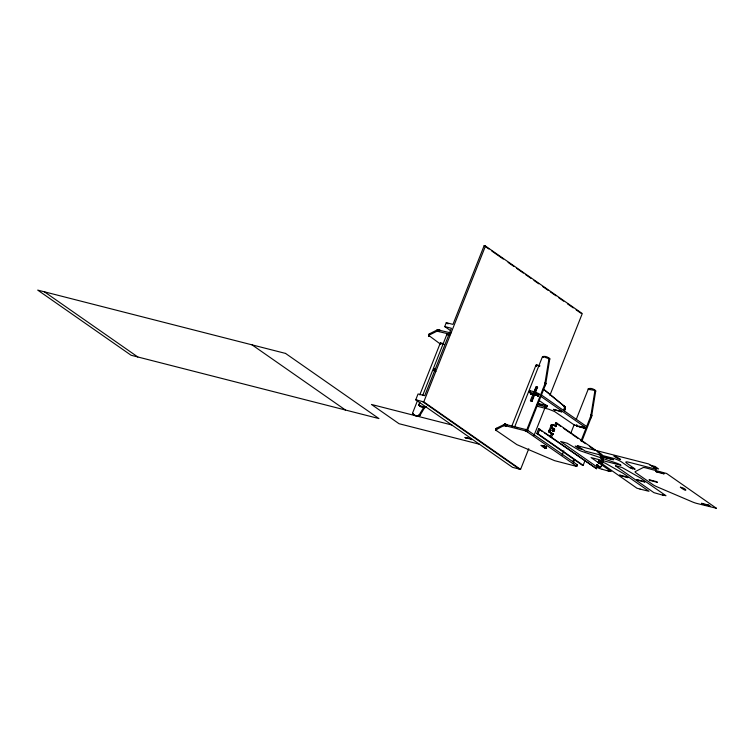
<?xml version="1.0" encoding="UTF-8"?>
<svg xmlns="http://www.w3.org/2000/svg" width="754" height="754" viewBox="0 0 754 754"><rect width="100%" height="100%" fill="white"/><g stroke="black" fill="none" stroke-linecap="round" stroke-linejoin="round"><path stroke-width="1.13" d="M514.445 427.443L542.305 357.076C543.464 355.436 548.676 356.868 548.987 358.593L544.765 384.304L526.254 431.156L576.829 466.377L577.215 464.709L527.027 429.846L504.709 424.219L496.273 428.347L495.623 430.025L516.895 444.634L554.595 460.666L576.65 466.415M576.245 419.431L588.243 389.13C589.43 387.433 594.633 388.904 594.925 390.638L590.787 416.048L580.985 440.996M552.927 434.078L550.411 432.513L550.307 430.638L552.597 425.171L553.606 424.841L555.755 426.764L556.009 426.095L554.718 425.558L555.726 422.881L556.933 423.192L602.107 454.7L600.561 458.017L603.03 459.337L603.341 460.571L601.023 466.575L599.958 467.103L597.781 465.133L596.555 468.724L551.381 437.216L552.908 434.144L549.317 432.315L548.95 431.034L551.146 425.218L552.456 424.577M554.586 429.299C549.072 427.471 556.942 428.357 553.841 431.175C552.739 431.571 552.333 428.065 553.559 428.461M600.957 466.66L598.751 466.792L596.857 464.935M598.101 465.529L596.885 465.039M598.789 463.342L598.271 462.4C603.238 464.398 597.149 463.333 599.835 461.128M599.684 461.957C602.173 463.135 600.985 459.987 598.855 460.939M423.88 407.122L419.073 415.086C417.857 416.397 412.165 415.266 412.513 413.258L417.65 400.261M426.321 407.16C424.04 408.8 416.274 406.302 419.874 402.598M419.017 404.757L419.978 406.095M563.728 410.544L564.548 407.857L563.888 405.954L543.408 389.121M564.492 411.081L565.311 408.385L564.652 406.491L543.295 388.932M442.607 343.664L444.068 344.437M449.111 335.172L449.77 335.087M530.571 393.202L530.59 393.974L537.121 395.134L537.96 396.161M537.706 393.673C539.204 392.476 537.621 396.972 537.121 395.134M576.942 425.105L576.527 426.029L583.719 427.461M583.832 426.349L583.719 427.612L582.993 427.122M553.559 428.658L552.362 428.215M554.02 430.77L552.814 430.27M601.042 461.439L598.761 460.355M440.901 344.455L428.63 335.37L437.028 331.185L449.318 334.088M413.277 413.786C412.928 415.793 418.621 416.934 419.837 415.624L425.247 406.66M532.098 401.298L531.693 400.704L537.404 387.104L532.098 401.298L530.448 400.525L533.04 394.191M531.655 400.836L530.467 400.459M527.065 431.533L545.698 384.22L549.76 358.97L545.038 357.339M581.749 441.524L591.551 416.576L595.688 391.166L595.311 390.497L589.128 389.432M552.333 428.413L554.558 429.064M434.954 370.864L434.888 371.345M552.597 430.902L553.276 428.63M552.296 428.536L554.576 429.177M552.842 434.332C551.24 435.143 551.127 431.948 552.805 433.625M553.313 429.252L554.558 429.431M552.87 434.276L551.664 433.965M554.52 429.554L553.295 429.309M428.592 335.539L429.252 333.909L437.499 329.79L450.977 332.966M428.687 335.756L429.299 333.881L428.903 336.011M428.781 335.879L429.28 334.408M428.979 336.086L429.535 334.682M436.594 331.279L437.263 329.828M436.783 331.213L437.414 329.8M436.943 331.195L437.584 329.79M437.132 331.185L437.791 329.781M437.348 331.195L437.904 329.79M437.471 331.195L438.027 329.8M437.603 331.213L438.291 329.818M437.876 331.242L438.423 329.837M438.017 331.26L438.574 329.856M438.168 331.289L438.724 329.884M438.328 331.317L438.885 329.913M438.489 331.345L439.045 329.941M438.658 331.383L439.214 329.979M438.837 331.421L439.394 330.016M439.017 331.458L439.573 330.054M439.205 331.506L439.761 330.101M439.394 331.553L439.95 330.148M528.771 448.696L520.571 469.393L512.531 467.339L415.737 399.818L418.055 393.974L424.747 395.68L451.429 328.282L444.737 326.576L446.274 322.674L452.975 324.39L484.134 245.691L485.472 246.04L582.276 313.56L549.911 395.294M419.799 394.851L440.364 342.9L442.626 343.372M422.871 395.021L446.868 334.399L449.507 335.162M433.842 370.044C436.839 366.076 431.288 371.392 435.812 371.439M434.653 368.461L433.965 370.157L434.804 368.48M434.427 369.922L434.973 368.517M520.571 469.393L423.776 401.873L485.472 246.04M495.708 430.195L496.321 428.319M495.802 430.317L496.207 428.404M495.925 430.449L496.302 428.847M496 430.525L496.556 429.12M496.085 430.591L496.641 429.196M495.614 429.978L503.615 425.718L504.285 424.266M503.615 425.718L504.52 424.229M503.804 425.661L504.605 424.229M504.049 425.624L504.812 424.219M504.153 425.624L504.926 424.229M504.369 425.633L505.048 424.238M504.492 425.633L505.312 424.257M504.614 425.652L505.444 424.276M504.897 425.68L505.595 424.295M505.039 425.699L505.746 424.323M505.189 425.727L505.906 424.351M505.35 425.756L506.066 424.379M505.51 425.784L506.236 424.417M505.68 425.822L506.415 424.455M505.859 425.859L506.594 424.493M506.038 425.897L506.773 424.54M506.226 425.944L506.971 424.587M511.796 426.189L535.84 365.492L536.612 365.011L539.939 365.86M532.032 394.267C523.851 388.338 536.989 391.835 538.45 394.163M529.496 392.598L530.185 390.902M529.365 392.485L530.335 390.93M529.694 392.316L530.505 390.968M529.864 392.344L530.599 390.987M534.737 391.279L536.047 386.896L537.659 387.273M530.043 392.391L534.058 393.418L534.614 392.014M534.058 393.418L534.718 392.042M534.162 393.447L534.916 392.099M534.256 393.475L535.029 392.137M534.473 393.541L535.246 392.212M534.586 393.569L535.359 392.25M534.803 393.654L535.472 392.297M538.036 395.596L535.255 393.833L535.698 392.382M535.368 393.88L535.924 392.476M535.472 393.927L536.028 392.523M535.679 394.022L536.132 392.57M535.774 394.078L536.33 392.674M535.953 394.172L536.424 392.721M536.113 394.267L536.594 392.815M536.245 394.351L536.744 392.909M525.726 429.384L525.17 430.779L506.415 425.991M525.924 429.431L525.265 430.807L526.254 431.156M525.472 430.873L526.028 429.469M525.576 430.902L526.132 429.497M525.689 430.939L526.358 429.573M525.915 431.015L526.471 429.62M526.028 431.062L526.584 429.657M526.367 431.194L526.914 429.799M526.471 431.25L527.027 429.846M526.688 431.345L527.131 429.893M526.782 431.392L527.338 429.987M526.886 431.439L527.432 430.034M527.225 431.627L527.696 430.185M527.357 431.722L527.847 430.27M544.435 406.576L544.991 405.181L547.036 405.539L546.235 406.924L536.829 404.634M544.624 406.623L545.18 405.228M544.812 406.67L545.368 405.266M544.991 406.708L545.547 405.313M545.17 406.755L545.726 405.35M533.945 435.614L545.17 407.283M545.34 406.783L545.896 405.379M545.5 406.821L546.056 405.416M545.66 406.849L546.216 405.445M545.811 406.868L546.367 405.464M545.953 406.887L546.509 405.492M546.094 406.906L546.65 405.511M546.235 406.924L546.782 405.52M546.358 406.934L547.15 405.539M585.01 460.628L583.162 465.303L581.956 464.992L536.782 433.484L538.629 428.809L550.411 436.491M583.162 465.303L537.988 433.786L539.836 429.111M543.332 447.15L540.938 445.341L543.719 446.142L546.603 448.262L543.332 447.15L544.03 445.85M543.474 447.245L543.954 445.803M543.643 447.348L544.105 445.897M543.738 447.395L544.294 446L544.152 447.612M543.936 447.508L544.388 446.048M544.049 447.556L544.595 446.151M544.265 447.659L544.822 446.255M544.624 447.81L545.18 446.415M544.746 447.867L545.302 446.462M544.869 447.904L545.425 446.509M544.991 447.951L545.547 446.547M545.114 447.999L545.783 446.632M545.349 448.074L545.905 446.679M545.462 448.112L546.019 446.707M545.576 448.149L546.132 446.745M545.792 448.206L546.348 446.802M552.663 434.549L551.231 434.257L550.175 436.905L551.381 437.216M560.853 411.693L561.711 411.938L560.495 411.26L560.863 410.327L561.626 410.864M556.009 426.095L556.933 423.192M562.098 455.152L563.813 450.826M570.674 433.503L574.096 424.851L554.501 411.486L548.837 409.233L536.971 406.17M572.87 461.486L573.719 459.327M573.21 463.097L574.491 459.865M576.113 466.321L577.31 464.784M576.207 466.349L576.848 464.964M576.376 466.387L577.159 464.671M576.527 466.406L577.215 464.709M599.166 463.324L599.543 461.08M533.889 392.118L536.019 386.953L537.253 387.198M601.108 461.825L599.336 461.354L600.024 460.722M601.023 462.079L599.788 461.825M531.966 394.219L536.905 395.416M577.187 425.887L577.112 426.368M577.932 426.208L576.508 425.256C577.262 426.802 586.414 428.885 583.096 427.207M553.907 431.071L552.192 430.619M531.202 393.692L530.448 393.362M425.558 406.632L424.832 407.019L419.215 405.567M471.438 438.743L465.001 437.471L471.891 439.525M554.397 429.771L553.153 429.497M552.748 434.483L551.297 434.285M542.484 356.793L543.37 357.207M588.422 388.838L589.308 389.252M598.205 461.759L600.929 462.23M425.388 406.821L426.274 407.226M516.876 427.801L517.555 427.923M554.322 429.837L552.767 429.573M542.607 356.68L543.511 357.123M588.544 388.725L589.449 389.168M425.265 406.915L426.161 407.349M600.806 462.325L600.542 462.984M615.481 465.755L621.965 467.461L639.722 477.536A10.207 1.772 21.6 0 1 641.286 478.507L665.971 495.727L662.87 494.841M542.823 356.557L543.738 357.057M553.106 424.813L551.749 424.568M538.036 393.381L538.921 393.89M589.6 389.111L588.761 388.602M542.974 356.519L543.945 357.066M588.912 388.564L589.882 389.111M532.701 393.729L534.822 394.408M534.774 394.446L535.84 395.115L535.01 394.87M554.982 410.289L554.303 409.903M574.086 424.888L577.234 425.737M579.223 426.246L580.08 426.5M583.012 427.084L584.642 427.857M581.815 448.809L578.535 447.499L581.843 448.771M614.925 455.982C630.156 464.558 609.204 454.756 614.915 456.038M608.054 470.59L611.126 471.476L591.061 457.584L620.985 465.322L620.222 464.784A3.402 0.594 21.6 0 0 616.866 463.229L581.57 451.26A3.402 0.594 21.6 0 1 578.62 449.959L567.074 443.182L560.637 441.505L599.072 468.394L602.22 469.242M649.957 464.935L648.704 463.955L577.432 445.746L579.6 447.094L575.189 446.076L578.45 448.413L583.426 449.818L585.076 451.081L612.672 458.13A6.805 1.178 21.6 0 1 621.428 461.863L629.854 467.734L632.851 468.913L630.693 467.584M650.825 465.341L649.948 464.992M602.173 469.28L609.119 471.259L608.016 470.666M630.702 467.527L631.89 467.876M651.965 466.217L653.558 466.669M631.909 467.829C632.983 467.998 635.528 470.364 635.056 468.997L626.791 463.239A6.805 1.178 21.6 0 1 628.751 462.23L656.348 469.28L654.218 467.97L658.6 468.96L655.141 466.519L650.872 465.303M653.586 466.707L655.254 467.527M655.235 467.565L651.956 466.274M655.556 471.25L662.266 472.984M656.338 471.75L655.594 471.288M657.234 472.155L656.329 471.806M620.325 475.538L619.581 475.011L626.272 476.801M662.276 472.928L663.19 473.295M663.143 473.333L663.954 473.823M663.906 473.87L657.252 472.117M626.254 476.716L627.912 477.659L620.335 475.623M638.157 480.383L636.546 479.525L644.142 481.523M649.835 480.241L650.73 480.647M644.095 481.561L644.887 482.098L638.195 480.326M655.773 481.42L656.687 481.787M656.64 481.825L657.422 482.362L650.749 480.609M640.042 489.101L648.996 491.288L624.312 474.068A10.207 1.772 21.6 0 0 622.747 473.097L604.991 463.022L598.535 461.316L636.941 488.215L640.089 489.054M702.276 503.795L701.54 503.257L708.223 505.048M703.171 504.2L702.266 503.851M708.213 504.973L709.128 505.34M709.08 505.378L709.891 505.868M709.844 505.915L703.19 504.162M424.907 407.019L425.812 407.537M470.835 439.064L471.75 439.582M546.697 406.943L547.385 406.642L546.829 405.906L539.035 400.44M538.149 393.362L539.082 393.918M537.894 394.304L538.884 394.823M539.619 366.114L536.396 365.03M530.458 400.591L531.693 400.996L530.514 400.723M538.479 403.513L544.991 405.181M539.195 404.276L542.597 405.143M560.495 411.26L553.37 409.347L554.049 409.733M583.822 427.367L586.141 427.97L540.967 396.453M551.975 424.483L553.662 424.879M551.532 424.728L552.88 424.917M555.886 425.84L554.68 425.529L555.99 425.991M551.457 424.794L552.663 425.096M551.325 424.945L552.597 425.171M551.202 425.124L552.465 425.341M551.146 425.218L552.352 425.529M551.089 425.322L552.296 425.633M550.995 425.539L552.248 425.737M552.032 427.886L553.521 428.31M552.691 430.006L553.926 430.346M552.748 430.072L554.011 430.525M552.201 430.741L553.427 431.099M549.138 430.214L550.345 430.525M549.101 430.327L550.307 430.638M549.035 430.562L550.269 430.751M549.006 430.675L550.213 430.986M548.978 430.798L550.184 431.109M548.959 430.92L550.156 431.345M548.94 431.156L550.147 431.458M548.94 431.269L550.147 431.571M548.95 431.382L550.156 431.797M548.969 431.599L550.175 431.91M548.987 431.703L550.222 432.108M549.044 431.891L550.279 432.287M549.119 432.061L550.411 432.513M549.261 432.268L550.58 432.673M551.287 433.399L552.918 433.833M551.183 433.55L552.936 433.955M415.737 399.818L423.776 401.873M536.782 433.484L537.988 433.786M601.824 459.035L603.125 459.469M601.965 459.233L603.209 459.629M602.041 459.403L603.247 459.714M598.865 460.506L600.09 460.93M598.893 460.675L600.09 461.118M601.117 461.693L598.827 460.996L599.336 461.354M599.223 462.466L600.486 462.833M451.825 424.992L371.439 404.455L399.036 423.71L479.421 444.238M598.186 462.57L600.552 463.041M598.026 462.702L599.986 463.069M598.733 462.947L599.93 463.324L598.723 463.079M596.499 464.879L598.082 465.293M596.895 465.218L598.101 465.595M596.838 465.482L598.082 465.661M599.619 466.509L600.891 466.735M599.477 466.632L600.759 466.877M599.326 466.726L600.608 466.99M598.619 466.726L600.457 467.075M598.751 466.792L600.09 467.131M596.555 468.724L544.397 432.834M561.004 411.618L554.199 409.658M548.61 357.914L549.647 358.631M594.548 389.969L595.585 390.676M533.747 392.457L533.332 392.457M534.124 394.719L532.682 393.767M580.533 427.132L579.279 426.293M465.915 438.14L465.152 437.612M560.957 411.43L560.09 411.156M531.956 394.144L531.231 393.635M649.825 480.298L649.1 479.704L655.782 481.495M484.134 245.691L488.922 249.037M491.806 251.044L503.304 259.065M508.092 262.411L513.842 266.416M516.716 268.424L523.427 273.108M525.35 274.447L531.099 278.452M533.973 280.46L538.761 283.806M542.597 286.473L548.346 290.488M550.26 291.826L556.018 295.841M558.893 297.839L563.681 301.185M567.517 303.862L573.266 307.877M576.141 309.875L580.929 313.221M548.921 358.159L549.751 358.895M594.859 390.204L595.688 390.94M548.997 358.433L549.76 359.045L548.987 358.593M594.934 390.478L595.698 391.09L594.925 390.638M588.365 388.904L589.185 389.366M588.318 388.97L589.081 389.507M588.28 389.045L589.006 389.658M536.537 365.011L537.442 365.558M536.037 365.228L536.801 365.756L535.924 365.351M535.877 365.417L536.641 365.954M535.84 365.492L536.565 366.105M545.123 382.768L545.887 383.296M591.061 414.813L591.824 415.341M545.067 383.07L545.83 383.607M591.004 415.124L591.767 415.652M545.001 383.381L545.764 383.918M590.938 415.426L591.702 415.963M544.935 383.692L545.698 384.22M590.872 415.737L591.636 416.274M544.85 384.003L545.613 384.531M590.787 416.048L591.551 416.576M544.765 384.304L545.528 384.842M590.693 416.349L591.466 416.887M544.661 384.615L545.425 385.143M590.599 416.66L591.362 417.188M544.558 384.917L545.321 385.445M590.495 416.962L591.259 417.499M544.445 385.219L545.208 385.746M590.382 417.264L591.145 417.801M446.274 322.674L448.064 323.918M563.681 405.765L564.548 406.387M563.888 405.954L564.906 406.821M564.218 406.406L565.048 407.066M564.341 406.66L565.161 407.33M564.435 406.943L565.236 407.622M564.501 407.235L565.274 407.763M564.529 407.386L565.311 408.074M564.548 407.697L565.311 408.225M564.548 407.857L565.311 408.385M564.539 408.018L565.311 408.545M564.529 408.178L565.293 408.706M564.501 408.338L565.274 408.866M564.473 408.498L565.236 409.036M564.435 408.659L565.198 409.196M564.397 408.819L565.161 409.356M564.341 408.979L565.104 409.516M564.284 409.139L565.048 409.676M444.737 326.576L450.487 330.582M541.523 395.058L586.697 426.566M538.337 394.163L539.101 394.691M538.177 394.267L539.044 394.738M583.86 427.386L584.595 427.98L583.719 427.612M537.084 395.322L538.328 396.227M583.021 427.367L583.794 428.018M537.112 395.501L538.158 396.246M583.04 427.546L583.832 428.131M446.868 334.399L447.64 334.936M576.659 425.143L577.545 425.633M576.358 425.473L577.781 426.434M530.392 393.55L531.146 394.144L530.382 393.673M576.329 425.595L577.677 426.51M576.32 425.718L577.507 426.576M442.617 343.786L443.446 344.465M555.726 422.881L560.533 426.236M563.417 428.244L570.147 432.937M572.069 434.276L577.837 438.3M580.721 440.308L585.528 443.663M589.374 446.349L595.132 450.374M598.016 452.381L600.9 454.389M440.364 342.9L441.128 343.428M538.629 428.809L542.475 431.486M434.898 370.977L435.642 371.581M422.438 401.524L519.233 469.054M425.124 406.981L426.029 407.443M471.052 439.026L471.966 439.497M424.766 407L425.595 407.546M470.703 439.045L471.533 439.591M418.988 404.841L419.733 405.454M418.96 405.002L419.724 405.69M418.97 405.228L420.101 406.152M419.073 415.086L419.789 415.699M418.913 415.294L419.733 415.765M418.772 415.397L419.61 415.878M418.63 415.473L419.469 415.972M418.404 415.511L419.318 416.029M418.263 415.492L419.092 416.038M412.485 413.333L413.23 413.946M412.457 413.494L413.22 414.182M412.466 413.729L413.597 414.643M412.598 413.974L413.475 414.587M252.053 344.861L345.455 410.016M44.401 291.807L137.803 356.972M580.448 426.576L581.353 426.868M662.86 494.916L663.963 495.51L653.906 492.645L615.5 465.849M680.381 487.254C688.421 493.446 686.809 488.366 680.41 487.216M716.3 508.234L696.809 503.427A6.805 1.178 21.6 0 1 692.021 501.759L657.007 486.811A6.805 1.178 21.6 0 1 653.03 484.728L636.046 472.881A6.805 1.178 21.6 0 1 635.217 471.608L643.068 467.612A6.805 1.178 21.6 0 1 645.858 467.885L666.593 473.474L716.3 508.205M554.011 430.836L552.211 430.421L554.011 430.836M612.276 458.969L599.977 455.689L612.257 458.969M613.332 459.695L601.023 456.424L613.304 459.704M285.54 353.419L37.7 290.101L131.102 355.257L378.942 418.574L285.54 353.419"/></g></svg>
